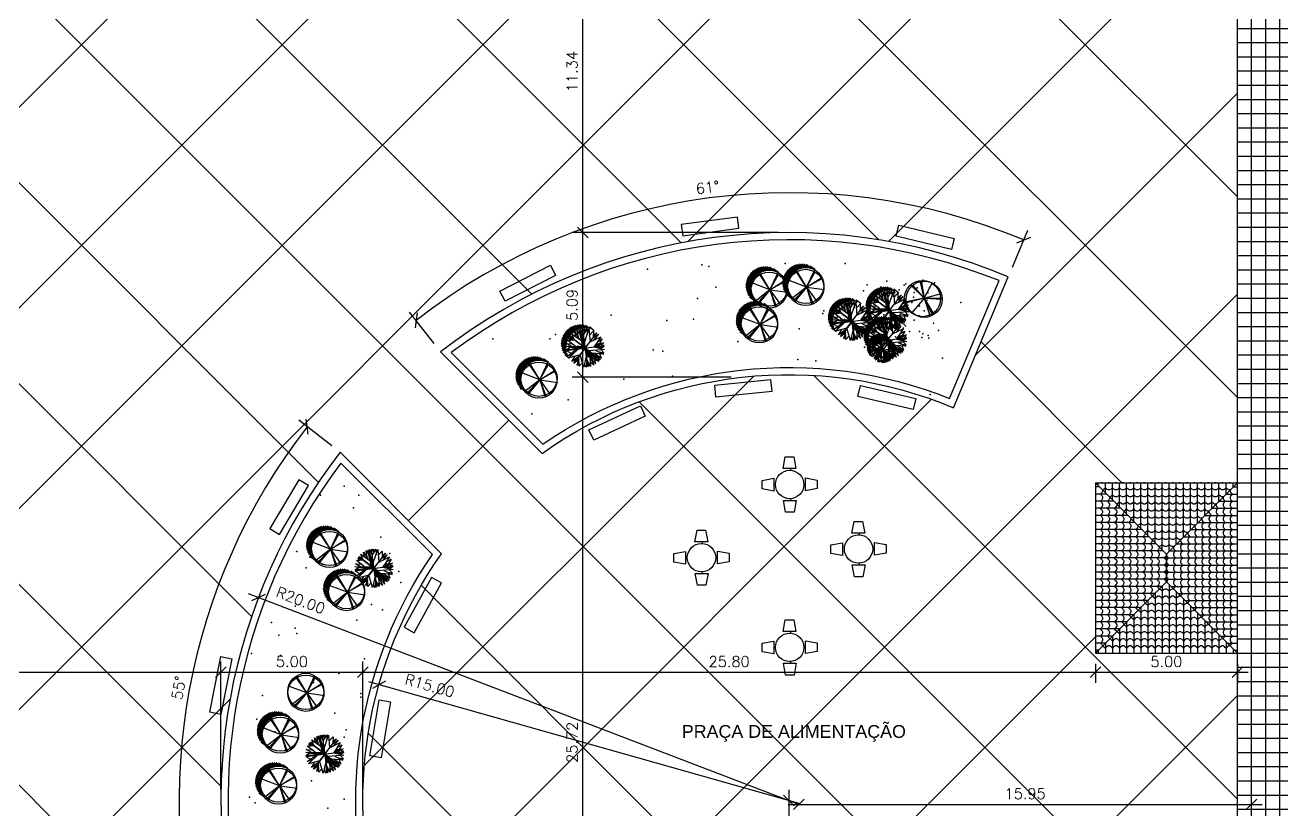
# Model space of a CAD drawing. Header units: millimetres. Extents: x 71 to 407, y 12 to 405.
# Drawn here: x 337.84 to 382.1, y 162.67 to 190.31 of the extents above; entities that cross this region are included whole.
import ezdxf

# ---------------------------------------------------------------- set-up
doc = ezdxf.new("R2010")
doc.units = ezdxf.units.MM
doc.header["$LTSCALE"] = 0.25
for name, color, linetype in [('BANCOS', 21, 'Continuous'), ('CALCADAS', 250, 'Continuous'), ('canteiro', 4, 'Continuous'), ('COB', 22, 'Continuous'), ('COTA', 240, 'Continuous'), ('GRAMA', 3, 'Continuous'), ('mesas', 154, 'Continuous'), ('PISO-CONCRETO', 8, 'Continuous'), ('pisos-concreto', 9, 'Continuous'), ('TEXTO1', 7, 'Continuous')]:
    doc.layers.add(name, color=color, linetype=linetype)
doc.layers.add('PLANTS', color=3, linetype='Continuous', lineweight=25)
doc.layers.add('SHADOWS', color=108, linetype='Continuous', lineweight=25)
doc.styles.get("Standard").update_dxf_attribs({"font": 'romans.shx'})
doc.styles.add('TECHNICLIGHT', font='arial.ttf')
doc.dimstyles.new('250', dxfattribs={"dimscale": 2.5, "dimtxt": 0.15, "dimasz": 0.15, "dimexe": 0.15, "dimexo": 0.15, "dimgap": 0.075, "dimtad": 1, "dimzin": 4, "dimdsep": 46, "dimtxsty": 'Standard', "dimblk1": 'OBLIQUE', "dimblk2": 'OBLIQUE', "dimsah": 1, "dimcen": 0.09, "dimdle": 0.15, "dimclrd": 256, "dimclre": 256, "dimclrt": 7, "dimadec": 0, "dimazin": 0, "dimtfac": 1, "dimtmove": 2, "dimatfit": 3, "dimldrblk": 'ORIGIN', "dimfxl": 1, "dimtolj": 1, "dimtzin": 4, "dimlwd": -1, "dimarcsym": 0})

# ---------------------------------------------------------------- blocks, each defined once
blk = doc.blocks.new('B')
at = {"layer": 'BANCOS'}
blk.add_lwpolyline([(-1, 0), (1, 0), (1, 0.4), (-1, 0.4)], close=True, dxfattribs=at)
blk = doc.blocks.new('*X30')
at = {"color": 0}
for p, q in [((7.996, 13.281), (8.158, 13.281)), ((8.071, 13.25), (8.233, 13.25)), ((8.124, 13.219), (8.286, 13.219)), ((8.165, 13.188), (8.327, 13.188)), ((8.199, 13.156), (8.361, 13.156)), ((8.227, 13.125), (8.389, 13.125)), ((8.251, 13.094), (8.413, 13.094)), ((8.271, 13.062), (8.433, 13.062)), ((8.289, 13.031), (8.45, 13.031)), ((8.303, 13), (8.465, 13)), ((8.315, 12.969), (8.477, 12.969)), ((8.325, 12.938), (8.487, 12.938)), ((8.332, 12.906), (8.494, 12.906)), ((8.338, 12.875), (8.499, 12.875)), ((8.341, 12.844), (8.503, 12.844)), ((8.342, 12.812), (8.504, 12.812)), ((8.212, 12.469), (8.374, 12.469)), ((8.238, 12.5), (8.4, 12.5)), ((8.261, 12.531), (8.422, 12.531)), ((8.28, 12.562), (8.441, 12.562)), ((8.295, 12.594), (8.457, 12.594)), ((8.309, 12.625), (8.471, 12.625)), ((8.32, 12.656), (8.482, 12.656)), ((8.328, 12.688), (8.49, 12.688)), ((8.335, 12.719), (8.497, 12.719)), ((8.339, 12.75), (8.501, 12.75)), ((8.342, 12.781), (8.504, 12.781)), ((7.927, 12.312), (8.088, 12.312)), ((8.035, 12.344), (8.196, 12.344)), ((8.097, 12.375), (8.259, 12.375)), ((8.144, 12.406), (8.305, 12.406)), ((8.181, 12.438), (8.343, 12.438))]:
    blk.add_line(p, q, dxfattribs=at)
blk = doc.blocks.new('SHADOW1')
blk.add_blockref('*X30', (-7.842, -12.805))
blk = doc.blocks.new('T25C')
at = {"color": 251, "linetype": 'Continuous'}
for p, q in [((0.35, 0.363), (-0.354, -0.341)), ((-0.005, 0.012), (-0.352, 0.358)), ((-0.352, 0.358), (0.349, -0.343)), ((-0.351, 0.358), (-0.335, 0.277)), ((-0.217, 0.224), (-0.326, 0.388)), ((-0.326, 0.388), (-0.235, 0.347)), ((-0.148, 0.155), (-0.272, 0.428)), ((-0.272, 0.428), (-0.001, 0.231)), ((-0.175, 0.358), (-0.162, 0.481)), ((-0.162, 0.481), (-0.002, 0.288)), ((-0.101, 0.498), (-0.12, 0.431)), ((-0.047, 0.343), (-0.101, 0.498)), ((-0.002, 0.503), (-0.047, 0.343)), ((-0.003, 0.01), (-0.003, 0.503)), ((-0.003, 0.503), (-0.003, -0.486)), ((-0.003, 0.01), (0.35, 0.363)), ((-0.002, 0.288), (0.062, 0.504)), ((0.031, 0.399), (-0.002, 0.503)), ((-0.002, 0.231), (0.183, 0.472)), ((0.062, 0.504), (0.079, 0.336)), ((0.183, 0.472), (0.129, 0.142)), ((0.158, 0.317), (0.24, 0.446)), ((0.24, 0.446), (0.161, 0.173)), ((0.161, 0.173), (0.367, 0.345)), ((0.352, 0.365), (0.21, 0.344)), ((0.367, 0.345), (0.326, 0.238)), ((-0.5, 0.028), (-0.426, 0.061)), ((-0.228, 0.009), (-0.5, 0.028)), ((0.497, 0.009), (-0.498, 0.009)), ((-0.497, 0.073), (-0.148, 0.155)), ((-0.115, 0.009), (-0.497, 0.073)), ((-0.427, 0.022), (-0.495, 0.009)), ((-0.495, 0.009), (-0.291, -0.032)), ((-0.261, 0.128), (-0.475, 0.168)), ((-0.475, 0.168), (-0.385, 0.099)), ((-0.475, -0.149), (-0.228, 0.009)), ((-0.321, 0.215), (-0.454, 0.219)), ((-0.454, 0.219), (-0.261, 0.128)), ((-0.419, -0.266), (-0.115, 0.009)), ((-0.246, 0.131), (-0.402, 0.306)), ((-0.402, 0.306), (-0.217, 0.224)), ((-0.107, 0.016), (-0.027, 0.012)), ((-0.002, 0.009), (-0.005, 0.012)), ((-0.002, 0.009), (-0.003, 0.01)), ((-0.002, 0.009), (0.497, 0.009)), ((0.416, 0.282), (0.077, 0.009)), ((0.077, 0.009), (0.414, -0.268)), ((0.228, 0.13), (0.483, 0.129)), ((0.303, 0.191), (0.454, 0.212)), ((0.454, 0.212), (0.332, 0.13)), ((0.483, 0.129), (0.357, 0.009)), ((0.357, 0.009), (0.491, -0.075)), ((0.396, 0.046), (0.495, 0.059)), ((0.498, 0.011), (0.396, 0.046)), ((0.498, 0.005), (0.428, -0.028)), ((0.495, 0.059), (0.436, 0.084)), ((-0.291, -0.032), (-0.498, -0.042)), ((-0.498, -0.042), (-0.395, -0.098)), ((-0.239, -0.104), (-0.475, -0.149)), ((-0.324, -0.12), (-0.461, -0.187)), ((-0.461, -0.187), (-0.35, -0.204)), ((-0.167, -0.154), (-0.419, -0.266)), ((-0.219, -0.206), (-0.371, -0.327)), ((-0.371, -0.327), (-0.324, -0.224)), ((-0.354, -0.342), (-0.265, -0.307)), ((-0.302, -0.39), (-0.219, -0.206)), ((-0.159, -0.253), (-0.302, -0.39)), ((-0.21, -0.449), (-0.225, -0.316)), ((-0.154, -0.316), (-0.21, -0.449)), ((-0.141, -0.471), (-0.167, -0.154)), ((-0.003, -0.195), (-0.141, -0.471)), ((-0.057, -0.488), (-0.05, -0.288)), ((0.219, -0.439), (-0.003, -0.195)), ((0.414, -0.268), (0.097, -0.09)), ((0.097, -0.09), (0.219, -0.439)), ((0.117, -0.327), (0.101, -0.48)), ((0.263, -0.415), (0.174, -0.31)), ((0.491, -0.075), (0.195, -0.088)), ((0.386, -0.307), (0.238, -0.231)), ((0.238, -0.231), (0.263, -0.415)), ((0.35, -0.345), (0.251, -0.322)), ((0.251, -0.322), (0.321, -0.372)), ((0.469, -0.158), (0.278, -0.085)), ((0.278, -0.085), (0.442, -0.221)), ((0.28, -0.193), (0.386, -0.307)), ((0.319, -0.273), (0.35, -0.345)), ((0.442, -0.221), (0.327, -0.198)), ((0.376, -0.08), (0.469, -0.158)), ((-0.003, -0.336), (-0.057, -0.488)), ((0.101, -0.48), (-0.003, -0.336)), ((0.035, -0.388), (-0.003, -0.491)), ((0.321, -0.372), (0.257, -0.367))]:
    blk.add_line(p, q, dxfattribs=at)
at = {"color": 122, "linetype": 'Continuous'}
for p, q in [((-0.151, 0.142), (-0.44, 0.072)), ((-0.44, 0.072), (-0.107, 0.016)), ((-0.149, 0.13), (-0.377, 0.076)), ((-0.377, 0.076), (-0.116, 0.022)), ((-0.144, 0.113), (-0.32, 0.075)), ((-0.32, 0.075), (-0.079, 0.028)), ((-0.144, 0.098), (-0.263, 0.078)), ((-0.263, 0.078), (-0.099, 0.041)), ((-0.144, 0.086), (-0.21, 0.076)), ((-0.21, 0.076), (-0.122, 0.057)), ((-0.142, 0.075), (-0.162, 0.07)), ((-0.029, 0.018), (-0.151, 0.142)), ((-0.027, 0.012), (-0.149, 0.13)), ((-0.062, 0.017), (-0.144, 0.113)), ((-0.079, 0.028), (-0.144, 0.098)), ((-0.099, 0.041), (-0.144, 0.086)), ((-0.122, 0.057), (-0.142, 0.075)), ((-0.116, 0.022), (-0.062, 0.017)), ((0.012, 0.003), (0.108, -0.087)), ((0.02, 0.015), (0.145, 0.144)), ((0.075, 0.003), (0.025, 0.001)), ((0.025, 0.001), (0.109, -0.084)), ((0.028, 0.014), (0.151, 0.133)), ((0.07, 0.013), (0.028, 0.014)), ((0.049, 0.02), (0.152, 0.126)), ((0.07, 0.019), (0.049, 0.02)), ((0.236, 0.164), (0.065, 0.021)), ((0.065, 0.021), (0.154, 0.12)), ((0.344, 0.235), (0.07, 0.013)), ((0.301, 0.205), (0.07, 0.019)), ((0.363, -0.232), (0.075, 0.003)), ((0.193, 0.136), (0.109, 0.062)), ((0.109, 0.062), (0.15, 0.115)), ((0.129, 0.142), (0.416, 0.282)), ((0.145, 0.144), (0.344, 0.235)), ((0.151, 0.133), (0.301, 0.205)), ((0.152, 0.126), (0.236, 0.164)), ((0.154, 0.12), (0.193, 0.136)), ((-0.35, -0.303), (-0.214, -0.184)), ((-0.338, -0.281), (-0.254, -0.21)), ((-0.32, -0.237), (-0.338, -0.281)), ((-0.214, -0.184), (-0.32, -0.237)), ((-0.254, -0.21), (-0.315, -0.248)), ((-0.274, -0.353), (-0.208, -0.218)), ((-0.167, -0.244), (-0.274, -0.353)), ((-0.244, -0.307), (-0.207, -0.226)), ((-0.172, -0.239), (-0.244, -0.307)), ((-0.183, -0.235), (-0.224, -0.281)), ((-0.224, -0.281), (-0.209, -0.239)), ((-0.195, -0.235), (-0.211, -0.25)), ((-0.21, -0.214), (-0.167, -0.168)), ((-0.209, -0.239), (-0.195, -0.228)), ((-0.208, -0.218), (-0.179, -0.196)), ((-0.207, -0.226), (-0.19, -0.214)), ((-0.195, -0.228), (-0.195, -0.235)), ((-0.19, -0.214), (-0.183, -0.235)), ((-0.179, -0.196), (-0.172, -0.239)), ((-0.167, -0.168), (-0.167, -0.244)), ((0.075, -0.005), (0.048, -0.006)), ((0.048, -0.006), (0.116, -0.08)), ((0.079, -0.012), (0.062, -0.016)), ((0.062, -0.016), (0.12, -0.078)), ((0.078, -0.02), (0.072, -0.025)), ((0.072, -0.025), (0.128, -0.076)), ((0.3, -0.189), (0.075, -0.005)), ((0.171, -0.101), (0.078, -0.02)), ((0.225, -0.14), (0.079, -0.012)), ((0.108, -0.087), (0.363, -0.232)), ((0.109, -0.084), (0.3, -0.189)), ((0.116, -0.08), (0.225, -0.14)), ((0.12, -0.078), (0.171, -0.101))]:
    blk.add_line(p, q, dxfattribs=at)
blk = doc.blocks.new('T41')
at = {"color": 86, "linetype": 'Continuous'}
for p, q in [((0.004, 0.005), (-0.195, 0.432)), ((0.004, 0.005), (-0.082, 0.469)), ((0.004, 0.005), (-0.054, 0.475)), ((0.004, 0.005), (-0.443, 0.154)), ((-0.442, -0.144), (0.004, 0.005)), ((0.004, 0.005), (-0.435, -0.172)), ((0.004, 0.005), (-0.285, -0.343)), ((0.004, 0.005), (-0.285, -0.401)), ((0.004, 0.005), (0.382, 0.324)), ((0.004, 0.005), (0.407, 0.292)), ((0.004, 0.005), (0.442, 0.238)), ((0.004, 0.005), (0.437, -0.256)), ((0.004, 0.005), (0.212, -0.469)), ((0.004, 0.005), (0.186, -0.48))]:
    blk.add_line(p, q, dxfattribs=at)
at = {"color": 3, "linetype": 'Continuous'}
for centre in [(0.018, -0.039), (0.029, 0.01)]:
    blk.add_circle(centre, 0.472, dxfattribs=at)
blk = doc.blocks.new('_OBLIQUE')
at = {"color": 0, "linetype": 'ByBlock'}
blk.add_line((-0.5, -0.5), (0.5, 0.5), dxfattribs=at)
blk = doc.blocks.new('*D51')
at = {"layer": 'COTA', "lineweight": -2}
for p, q in [((321.532, 167.568), (321.532, 167.893)), ((344.733, 163.375), (344.733, 167.893))]:
    blk.add_line(p, q, dxfattribs=at)
at = {"layer": 'COTA'}
blk.add_line((321.157, 167.518), (345.108, 167.518), dxfattribs=at)
at = {"layer": 'DEFPOINTS', "color": 0}
for p in [(344.733, 167.518), (321.532, 167.193), (344.733, 163)]:
    blk.add_point(p, dxfattribs=at)
at = {"layer": 'COTA', "xscale": 0.375, "yscale": 0.375, "zscale": 0.375, "rotation": 180}
blk.add_blockref('_OBLIQUE', (321.532, 167.518), dxfattribs=at)
at = {"layer": 'COTA', "xscale": 0.375, "yscale": 0.375, "zscale": 0.375}
blk.add_blockref('_OBLIQUE', (344.733, 167.518), dxfattribs=at)
at = {"layer": 'COTA', "color": 7, "insert": (333.132, 167.893), "char_height": 0.375, "attachment_point": 5}
blk.add_mtext('\\A1;23.20', dxfattribs=at)
blk = doc.blocks.new('_Origin')
at = {"color": 0, "linetype": 'ByBlock', "lineweight": -2}
blk.add_line((0, 0), (-1, 0), dxfattribs=at)
blk.add_circle((0, 0), 0.5, dxfattribs=at)
blk = doc.blocks.new('*D52')
at = {"layer": 'COTA', "lineweight": -2}
for p, q in [((344.733, 163.375), (344.733, 167.893)), ((349.733, 163.375), (349.733, 167.893))]:
    blk.add_line(p, q, dxfattribs=at)
at = {"layer": 'COTA'}
blk.add_line((344.358, 167.518), (350.108, 167.518), dxfattribs=at)
at = {"layer": 'DEFPOINTS', "color": 0}
for p in [(349.733, 167.518), (344.733, 163), (349.733, 163)]:
    blk.add_point(p, dxfattribs=at)
at = {"layer": 'COTA', "xscale": 0.375, "yscale": 0.375, "zscale": 0.375, "rotation": 180}
blk.add_blockref('_OBLIQUE', (344.733, 167.518), dxfattribs=at)
at = {"layer": 'COTA', "xscale": 0.375, "yscale": 0.375, "zscale": 0.375}
blk.add_blockref('_OBLIQUE', (349.733, 167.518), dxfattribs=at)
at = {"layer": 'COTA', "color": 7, "insert": (347.233, 167.893), "char_height": 0.375, "attachment_point": 5}
blk.add_mtext('\\A1;5.00', dxfattribs=at)
blk = doc.blocks.new('*D53')
at = {"layer": 'COTA', "lineweight": -2}
for p, q in [((349.733, 163.375), (349.733, 167.893)), ((375.532, 167.818), (375.532, 167.143))]:
    blk.add_line(p, q, dxfattribs=at)
at = {"layer": 'COTA'}
blk.add_line((349.358, 167.518), (375.907, 167.518), dxfattribs=at)
at = {"layer": 'DEFPOINTS', "color": 0}
for p in [(375.532, 168.193), (375.532, 167.518), (349.733, 163)]:
    blk.add_point(p, dxfattribs=at)
at = {"layer": 'COTA', "xscale": 0.375, "yscale": 0.375, "zscale": 0.375, "rotation": 180}
blk.add_blockref('_OBLIQUE', (349.733, 167.518), dxfattribs=at)
at = {"layer": 'COTA', "xscale": 0.375, "yscale": 0.375, "zscale": 0.375}
blk.add_blockref('_OBLIQUE', (375.532, 167.518), dxfattribs=at)
at = {"layer": 'COTA', "color": 7, "insert": (362.632, 167.893), "char_height": 0.375, "attachment_point": 5}
blk.add_mtext('\\A1;25.80', dxfattribs=at)
blk = doc.blocks.new('*D54')
at = {"layer": 'COTA', "lineweight": -2}
for p, q in [((375.532, 167.818), (375.532, 167.143)), ((380.532, 167.818), (380.532, 167.143))]:
    blk.add_line(p, q, dxfattribs=at)
at = {"layer": 'COTA'}
blk.add_line((375.157, 167.518), (380.907, 167.518), dxfattribs=at)
at = {"layer": 'DEFPOINTS', "color": 0}
for p in [(375.532, 168.193), (380.532, 168.193), (380.532, 167.518)]:
    blk.add_point(p, dxfattribs=at)
at = {"layer": 'COTA', "xscale": 0.375, "yscale": 0.375, "zscale": 0.375, "rotation": 180}
blk.add_blockref('_OBLIQUE', (375.532, 167.518), dxfattribs=at)
at = {"layer": 'COTA', "xscale": 0.375, "yscale": 0.375, "zscale": 0.375}
blk.add_blockref('_OBLIQUE', (380.532, 167.518), dxfattribs=at)
at = {"layer": 'COTA', "color": 7, "insert": (378.032, 167.893), "char_height": 0.375, "attachment_point": 5}
blk.add_mtext('\\A1;5.00', dxfattribs=at)
blk = doc.blocks.new('*D67')
at = {"layer": 'COTA'}
blk.add_line((357.478, 151.818), (357.478, 178.283), dxfattribs=at)
at = {"layer": 'COTA', "lineweight": -2}
for p, q in [((362.704, 177.908), (357.103, 177.908)), ((359.157, 152.193), (357.103, 152.193))]:
    blk.add_line(p, q, dxfattribs=at)
at = {"layer": 'DEFPOINTS', "color": 0}
for p in [(357.478, 177.908), (363.079, 177.908), (359.532, 152.193)]:
    blk.add_point(p, dxfattribs=at)
at = {"layer": 'COTA', "xscale": 0.375, "yscale": 0.375, "zscale": 0.375}
for p, rotation in [((357.478, 177.908), 90), ((357.478, 152.193), 270)]:
    blk.add_blockref('_OBLIQUE', p, dxfattribs=dict(at, rotation=rotation))
at = {"layer": 'COTA', "color": 7, "insert": (357.103, 165.05), "char_height": 0.375, "attachment_point": 5, "rotation": 90}
blk.add_mtext('\\A1;25.72', dxfattribs=at)
blk = doc.blocks.new('*D68')
at = {"layer": 'COTA'}
blk.add_line((357.478, 177.533), (357.478, 183.375), dxfattribs=at)
at = {"layer": 'COTA', "lineweight": -2}
for p, q in [((364.358, 183), (357.103, 183)), ((362.704, 177.908), (357.103, 177.908))]:
    blk.add_line(p, q, dxfattribs=at)
at = {"layer": 'DEFPOINTS', "color": 0}
for p in [(357.478, 183), (364.733, 183), (363.079, 177.908)]:
    blk.add_point(p, dxfattribs=at)
at = {"layer": 'COTA', "xscale": 0.375, "yscale": 0.375, "zscale": 0.375}
for p, rotation in [((357.478, 183), 90), ((357.478, 177.908), 270)]:
    blk.add_blockref('_OBLIQUE', p, dxfattribs=dict(at, rotation=rotation))
at = {"layer": 'COTA', "color": 7, "insert": (357.103, 180.454), "char_height": 0.375, "attachment_point": 5, "rotation": 90}
blk.add_mtext('\\A1;5.09', dxfattribs=at)
blk = doc.blocks.new('*D69')
at = {"layer": 'COTA', "lineweight": -2}
for p, q in [((362.657, 194.343), (357.103, 194.343)), ((364.358, 183), (357.103, 183))]:
    blk.add_line(p, q, dxfattribs=at)
at = {"layer": 'COTA'}
blk.add_line((357.478, 182.625), (357.478, 194.718), dxfattribs=at)
at = {"layer": 'DEFPOINTS', "color": 0}
for p in [(357.478, 194.343), (363.032, 194.343), (364.733, 183)]:
    blk.add_point(p, dxfattribs=at)
at = {"layer": 'COTA', "xscale": 0.375, "yscale": 0.375, "zscale": 0.375}
for p, rotation in [((357.478, 194.343), 90), ((357.478, 183), 270)]:
    blk.add_blockref('_OBLIQUE', p, dxfattribs=dict(at, rotation=rotation))
at = {"layer": 'COTA', "color": 7, "insert": (357.103, 188.671), "char_height": 0.375, "attachment_point": 5, "rotation": 90}
blk.add_mtext('\\A1;11.34', dxfattribs=at)
blk = doc.blocks.new('*D106')
at = {"layer": 'COTA'}
blk.add_line((365.083, 162.866), (345.703, 170.279), dxfattribs=at)
at = {"layer": 'DEFPOINTS', "color": 0}
for p in [(346.053, 170.145), (364.733, 163)]:
    blk.add_point(p, dxfattribs=at)
at = {"layer": 'COTA', "xscale": 0.375, "yscale": 0.375, "zscale": 0.375, "rotation": 159.0680951015435}
blk.add_blockref('_OBLIQUE', (346.053, 170.145), dxfattribs=at)
at = {"layer": 'COTA', "color": 7, "insert": (347.543, 170.05), "char_height": 0.375, "attachment_point": 5, "rotation": 339.0681}
blk.add_mtext('\\A1;R20.00', dxfattribs=at)
blk = doc.blocks.new('*D107')
at = {"layer": 'COTA'}
blk.add_line((365.094, 162.898), (349.937, 167.179), dxfattribs=at)
at = {"layer": 'DEFPOINTS', "color": 0}
for p in [(350.298, 167.077), (364.733, 163)]:
    blk.add_point(p, dxfattribs=at)
at = {"layer": 'COTA', "xscale": 0.375, "yscale": 0.375, "zscale": 0.375, "rotation": 164.2259928714222}
blk.add_blockref('_OBLIQUE', (350.298, 167.077), dxfattribs=at)
at = {"layer": 'COTA', "color": 7, "insert": (352.088, 167.046), "char_height": 0.375, "attachment_point": 5, "rotation": 344.226}
blk.add_mtext('\\A1;R15.00', dxfattribs=at)
blk = doc.blocks.new('*D108')
at = {"layer": 'COTA', "lineweight": -2}
blk.add_line((381.032, 163.068), (381.032, 163.241), dxfattribs=at)
at = {"layer": 'COTA'}
blk.add_line((364.708, 162.866), (381.407, 162.866), dxfattribs=at)
at = {"layer": 'DEFPOINTS', "color": 0}
for p in [(365.083, 162.866), (381.032, 162.866), (381.032, 162.693)]:
    blk.add_point(p, dxfattribs=at)
at = {"layer": 'COTA', "xscale": 0.375, "yscale": 0.375, "zscale": 0.375, "rotation": 180}
blk.add_blockref('_OBLIQUE', (365.083, 162.866), dxfattribs=at)
at = {"layer": 'COTA', "xscale": 0.375, "yscale": 0.375, "zscale": 0.375}
blk.add_blockref('_OBLIQUE', (381.032, 162.866), dxfattribs=at)
at = {"layer": 'COTA', "color": 7, "insert": (373.057, 163.241), "char_height": 0.375, "attachment_point": 5}
blk.add_mtext('\\A1;15.95', dxfattribs=at)
blk = doc.blocks.new('*D109')
at = {"layer": 'COTA'}
blk.add_line((364.733, 163.375), (364.733, 146.818), dxfattribs=at)
at = {"layer": 'COTA', "lineweight": -2}
blk.add_line((365.657, 147.193), (364.358, 147.193), dxfattribs=at)
at = {"layer": 'DEFPOINTS', "color": 0}
for p in [(364.733, 163), (364.733, 147.193), (366.032, 147.193)]:
    blk.add_point(p, dxfattribs=at)
at = {"layer": 'COTA', "xscale": 0.375, "yscale": 0.375, "zscale": 0.375}
for p, rotation in [((364.733, 163), 90), ((364.733, 147.193), 270)]:
    blk.add_blockref('_OBLIQUE', p, dxfattribs=dict(at, rotation=rotation))
at = {"layer": 'COTA', "color": 7, "insert": (364.358, 155.096), "char_height": 0.375, "attachment_point": 5, "rotation": 90}
blk.add_mtext('\\A1;15.81', dxfattribs=at)
blk = doc.blocks.new('*D111')
at = {"layer": 'COTA'}
for p, q in [((348.638, 175.493), (347.474, 176.396)), ((345.236, 157.084), (343.826, 156.656))]:
    blk.add_line(p, q, dxfattribs=at)
blk.add_arc((364.733, 163), 21.473, 142.1808, 196.8792, dxfattribs=at)
at = {"layer": 'DEFPOINTS', "color": 0}
for p in [(348.934, 175.263), (344.503, 170.198), (364.733, 163), (345.594, 157.193)]:
    blk.add_point(p, dxfattribs=at)
at = {"layer": 'COTA', "xscale": 0.375, "yscale": 0.375, "zscale": 0.375}
for p, rotation in [((347.771, 176.166), 52.18075578145844), ((344.185, 156.765), 286.8791961704071)]:
    blk.add_blockref('_OBLIQUE', p, dxfattribs=dict(at, rotation=rotation))
at = {"layer": 'COTA', "color": 7, "insert": (343.249, 166.97), "char_height": 0.375, "attachment_point": 5, "rotation": 79.53}
blk.add_mtext('\\A1;55°', dxfattribs=at)
blk = doc.blocks.new('*D112')
at = {"layer": 'COTA'}
for p, q in [((372.61, 181.79), (373.153, 183.087)), ((352.239, 179.095), (351.377, 180.205))]:
    blk.add_line(p, q, dxfattribs=at)
blk.add_arc((364.733, 163), 21.406, 67.257, 127.8192, dxfattribs=at)
at = {"layer": 'DEFPOINTS', "color": 0}
for p in [(365.687, 184.384), (372.465, 181.445), (352.469, 178.799), (364.733, 163)]:
    blk.add_point(p, dxfattribs=at)
at = {"layer": 'COTA', "xscale": 0.375, "yscale": 0.375, "zscale": 0.375}
for p, rotation in [((373.008, 182.741), 337.2569677206629), ((351.607, 179.909), 217.8192442185417)]:
    blk.add_blockref('_OBLIQUE', p, dxfattribs=dict(at, rotation=rotation))
at = {"layer": 'COTA', "color": 7, "insert": (361.876, 184.592), "char_height": 0.375, "attachment_point": 5, "rotation": 7.5381}
blk.add_mtext('\\A1;61°', dxfattribs=at)
blk = doc.blocks.new('mesas')
at = {"layer": 'mesas'}
for points in [[(0.22, 0.56), (-0.231, 0.56), (-0.156, 0.973), (0.145, 0.973)], [(-0.56, 0.22), (-0.56, -0.231), (-0.973, -0.156), (-0.973, 0.145)], [(0.56, -0.22), (0.56, 0.231), (0.973, 0.156), (0.973, -0.145)], [(-0.22, -0.56), (0.231, -0.56), (0.156, -0.973), (-0.145, -0.973)]]:
    blk.add_lwpolyline(points, close=True, dxfattribs=at)
blk.add_circle((0, 0), 0.5, dxfattribs=at)

msp = doc.modelspace()

# ---------------------------------------------------------------- hatches: boundary and pattern name
at = {"layer": 'COB'}
h = msp.add_hatch(dxfattribs=at)
h.set_pattern_fill('SCALLOP1', color=256, scale=0.25, angle=270, style=0, double=1, pattern_type=2)
h.set_pattern_definition([(270, (378.03186, 171.1925), (-0.25, -0.25), [0.05, -0.2]), (225, (378.00686, 171.09251), (-0.25, -4e-17), [0.07071, -0.282843]), (180, (377.95686, 171.0425), (-0.25, 0.25), [0.25]), (135, (378.00686, 170.99251), (-4e-17, 0.25), [0.07071, -0.282843]), (243.435, (378.03186, 171.14251), (-2e-10, -0.25), [0.0559, -0.503117]), (296.565, (378.00686, 170.99251), (2e-10, -0.25), [0.0559, -0.503117])])
h.paths.add_polyline_path([(378.032, 171.682), (378.032, 170.703), (375.532, 168.193), (375.532, 174.193)])
h = msp.add_hatch(dxfattribs=at)
h.set_pattern_fill('SCALLOP1', color=256, scale=0.25, angle=180, style=0, double=1, pattern_type=2)
h.set_pattern_definition([(180, (378.03186, 171.1925), (-0.25, 0.25), [0.05, -0.2]), (135, (377.93186, 171.21751), (-3e-17, 0.25), [0.07071, -0.282843]), (90, (377.88186, 171.2675), (0.25, 0.25), [0.25]), (45, (377.83186, 171.21751), (0.25, 3e-17), [0.07071, -0.282843]), (153.435, (377.98186, 171.19251), (-0.25, 2e-10), [0.0559, -0.503117]), (206.565, (377.83186, 171.21751), (-0.25, -2e-10), [0.0559, -0.503117])])
h.paths.add_polyline_path([(375.532, 174.193), (380.532, 174.193), (378.032, 171.682)])
h = msp.add_hatch(dxfattribs=at)
h.set_pattern_fill('SCALLOP1', color=256, scale=0.25, angle=270, style=0, double=1, pattern_type=2)
h.set_pattern_definition([(270, (378.03186, 171.1925), (0.25, -0.25), [0.05, -0.2]), (315, (378.05686, 171.09251), (0.25, -7e-17), [0.07071, -0.282843]), (360, (378.10686, 171.0425), (0.25, 0.25), [0.25]), (45, (378.05686, 170.99251), (7e-17, 0.25), [0.07071, -0.282843]), (296.565, (378.03186, 171.14251), (2e-10, -0.25), [0.0559, -0.503117]), (243.435, (378.05686, 170.99251), (-2e-10, -0.25), [0.0559, -0.503117])])
h.paths.add_polyline_path([(380.532, 174.193), (378.032, 171.682), (378.032, 170.703), (380.532, 168.193)])
h = msp.add_hatch(dxfattribs=at)
h.set_pattern_fill('SCALLOP1', color=256, scale=0.25, angle=180, style=0, double=1, pattern_type=2)
h.set_pattern_definition([(180, (378.03186, 171.1925), (-0.25, -0.25), [0.05, -0.2]), (225, (377.93186, 171.16751), (-6e-17, -0.25), [0.07071, -0.282843]), (270, (377.88186, 171.1175), (0.25, -0.25), [0.25]), (315, (377.83186, 171.16751), (0.25, -6e-17), [0.07071, -0.282843]), (206.565, (377.98186, 171.19251), (-0.25, -2e-10), [0.0559, -0.503117]), (153.435, (377.83186, 171.16751), (-0.25, 2e-10), [0.0559, -0.503117])])
h.paths.add_polyline_path([(378.032, 170.703), (375.532, 168.193), (380.532, 168.193)])
at = {"layer": 'PISO-CONCRETO'}
h = msp.add_hatch(dxfattribs=at)
h.set_pattern_fill('_USER', color=256, scale=0.5, style=0, double=1, pattern_type=0)
h.set_pattern_definition([(0, (311.53186, 147.1925), (0, 0.5), []), (90, (311.53186, 147.1925), (-0.5, 3e-17), [])])
edge = h.paths.add_edge_path()
edge.add_arc((378.032, 149.693), 7.5, 270, 360)
edge.add_line((385.532, 149.693), (385.532, 253.993))
edge.add_arc((378.032, 253.993), 7.5, 0, 90)
edge.add_line((378.032, 261.493), (245.032, 261.493))
edge.add_arc((245.032, 253.993), 7.5, 90, 180)
edge.add_line((237.532, 253.993), (237.532, 149.693))
edge.add_arc((245.032, 149.693), 7.5, 180, 270)
edge.add_line((245.032, 142.193), (378.032, 142.193))
edge = h.paths.add_edge_path(flags=16)
edge.add_arc((378.032, 149.693), 2.5, 270, 360)
edge.add_line((380.532, 149.693), (380.532, 253.993))
edge.add_arc((378.032, 253.993), 2.5, 0, 90)
edge.add_line((378.032, 256.493), (245.032, 256.493))
edge.add_arc((245.032, 253.993), 2.5, 90, 180)
edge.add_line((242.532, 253.993), (242.532, 149.693))
edge.add_arc((245.032, 149.693), 2.5, 180, 270)
edge.add_line((245.032, 147.193), (378.032, 147.193))
at = {"layer": 'pisos-concreto'}
h = msp.add_hatch(dxfattribs=at)
h.set_pattern_fill('_USER', color=256, scale=5, angle=45, style=0, double=1, pattern_type=0)
h.set_pattern_definition([(45, (311.532, 147.1925), (-3.53553, 3.53553), []), (135, (311.532, 147.1925), (-3.53553, -3.53553), [])])
h.paths.add_polyline_path([(363.032, 221.702, 0.319198), (375.322, 233.993), (380.375, 233.993, -0.170799), (374.437, 222.118), (380.532, 222.118), (380.532, 253.993, 0.414214), (378.032, 256.493), (372.338, 256.493), (372.338, 252.636, -0.206358), (380.375, 238.993), (375.322, 238.993, 0.319198), (363.032, 251.283), (363.032, 256.336, -0.127213), (372.338, 252.636), (372.338, 256.493), (360.532, 256.493), (360.532, 241.543, -0.414214), (365.582, 236.493, -1), (355.482, 236.493, -0.414214), (360.532, 241.543), (360.532, 256.493), (351.754, 256.493), (351.754, 254.463, -0.082452), (358.032, 256.336), (358.032, 251.283, 0.319198), (345.742, 238.993), (340.689, 238.993, -0.252967), (351.754, 254.463), (351.754, 256.493), (331.826, 256.493), (331.826, 251.961, -0.378826), (335.557, 247.743, -1), (327.057, 247.743, -0.450509), (331.826, 251.961), (331.826, 256.493), (321.925, 256.493, 0.098776), (308.175, 253.329), (308.175, 247.753, -0.068045), (316.048, 250.725), (316.717, 247.8, -0.014968), (318.365, 248.126), (318.858, 245.167, 0.182114), (303.573, 236.304), (301.25, 238.202, -0.014968), (302.351, 239.47), (300.145, 241.504, -0.082452), (308.175, 247.753), (308.175, 253.329, 0.161455), (291.463, 237.972), (272.943, 256.493), (251.768, 256.493, -0.220092), (258.808, 253.236), (256.902, 251.618, 1), (246.634, 242.894), (244.729, 241.276, -0.177903), (242.532, 247.256), (242.532, 229.122), (244.735, 229.122), (244.144, 229.712), (264.863, 250.43), (289.611, 225.681), (268.893, 204.963), (244.735, 229.122), (242.532, 229.122), (242.532, 200.011), (245.379, 200.011, -0.094039), (245.032, 201.843, -1), (255.032, 201.843, -0.094039), (254.684, 200.011), (270.186, 200.011, -0.657735), (284.878, 200.011), (290.14, 200.011, 0.135728), (286.72, 206.039), (290.256, 209.574, -0.493239), (286.532, 181.254), (284.032, 185.584, 0.335111), (290.14, 200.011), (284.878, 200.011, -0.102155), (285.532, 196.843, -1), (269.532, 196.843, -0.102155), (270.186, 200.011), (254.684, 200.011, -0.681016), (245.379, 200.011), (242.532, 200.011), (242.532, 183.595), (251.16, 183.595, -0.118042), (259.875, 186.879), (259.875, 183.595), (264.875, 183.595), (264.875, 186.879, -0.342564), (282.218, 169.536), (277.165, 169.536, 0.319198), (264.875, 181.826), (264.875, 183.595), (259.875, 183.595), (259.875, 181.826, 0.319198), (247.585, 169.536), (242.532, 169.536), (242.532, 164.536), (247.585, 164.536, 0.319198), (259.875, 152.245), (259.875, 147.193), (264.875, 147.193), (264.875, 152.245, 0.319198), (277.165, 164.536), (282.218, 164.536, -0.168261), (276.422, 152.799), (276.422, 147.193), (301.532, 147.193), (301.532, 167.193), (306.532, 167.193), (306.532, 147.193), (316.532, 147.193), (316.532, 167.193), (321.532, 167.193), (321.532, 147.193), (343.532, 147.193), (343.532, 152.193), (347.155, 152.193), (347.155, 157.666), (345.594, 157.193, -0.243304), (348.934, 175.263), (352.507, 171.69, 0.232179), (350.379, 158.644), (347.155, 157.666), (347.155, 152.193), (349.532, 152.193), (349.532, 147.193), (359.532, 147.193), (359.532, 152.193), (365.532, 152.193), (365.532, 147.193), (378.032, 147.193, 0.414214), (380.532, 149.693), (380.532, 152.193), (375.532, 152.193), (375.532, 158.193), (380.532, 158.193), (380.532, 168.193), (375.532, 168.193), (375.532, 174.193), (380.532, 174.193), (380.532, 180.968), (372.265, 180.968), (370.532, 176.833, 0.259311), (356.042, 175.226), (352.469, 178.799, -0.27058), (372.465, 181.445), (372.265, 180.968), (380.532, 180.968), (380.532, 194.343), (363.032, 194.343), (363.032, 199.343), (380.532, 199.343), (380.532, 204.343), (363.032, 204.343), (363.032, 209.343), (380.532, 209.343), (380.532, 222.118), (374.437, 222.118, -0.16227), (363.032, 216.649)])
h.paths.add_polyline_path([(267.425, 167.036, -1), (257.325, 167.036, -1)], flags=16)
h.paths.add_polyline_path([(266.625, 167.036, -1), (258.125, 167.036, -1)], flags=0)
h.paths.add_polyline_path([(265.29, 169.774, -0.396021), (265.29, 164.297), (262.552, 167.036), (262.375, 167.036), (262.375, 166.859), (265.114, 164.12, -0.396021), (259.636, 164.12), (262.375, 166.859), (262.375, 167.036), (262.198, 167.036), (259.46, 164.297, -0.396021), (259.46, 169.774), (262.198, 167.036), (262.375, 167.036), (262.375, 167.212), (259.636, 169.951, -0.396021), (265.114, 169.951), (262.375, 167.212), (262.375, 167.036), (262.552, 167.036)], flags=0)

# ---------------------------------------------------------------- linework, layer by layer
at = {"layer": 'CALCADAS'}
msp.add_lwpolyline([(378.032, 147.193, 0.414214), (380.532, 149.693), (380.532, 253.993, 0.414214), (378.032, 256.493), (245.032, 256.493, 0.414214), (242.532, 253.993), (242.532, 149.693, 0.414214), (245.032, 147.193)], format="xyb", close=True, dxfattribs=at)
at = {"layer": 'canteiro'}
for points in [[(372.465, 181.445, 0.27058), (352.469, 178.799), (356.042, 175.226, -0.259311), (370.532, 176.833)], [(372.137, 181.309, 0.263343), (352.848, 178.773), (356.071, 175.551, -0.251252), (370.397, 177.159)], [(352.507, 171.69), (348.934, 175.263, 0.243304), (345.594, 157.193), (350.379, 158.644, -0.232179)], [(352.182, 171.662), (348.959, 174.884, 0.23616), (345.763, 157.505), (350.069, 158.812, -0.224218)]]:
    msp.add_lwpolyline(points, format="xyb", close=True, dxfattribs=at)
at = {"layer": 'COB'}
for p, q in [((375.532, 174.193), (380.532, 174.193)), ((375.532, 174.193), (375.532, 168.193)), ((375.532, 174.193), (378.032, 171.682)), ((380.532, 174.193), (378.032, 171.682)), ((380.532, 168.193), (380.532, 174.193)), ((378.032, 170.703), (378.032, 171.682)), ((375.532, 168.193), (378.032, 170.703)), ((380.532, 168.193), (378.032, 170.703)), ((375.532, 168.193), (380.532, 168.193))]:
    msp.add_line(p, q, dxfattribs=at)
at = {"layer": 'GRAMA'}
for p in [(359.755, 181.715), (361.667, 181.862), (361.912, 181.813), (364.609, 181.911), (366.718, 181.911), (362.158, 181.078), (361.52, 180.686), (370.788, 180.539), (358.48, 180.097), (360.441, 179.901), (361.373, 179.95), (366.277, 179.754), (354.312, 179.264), (356.323, 179.264), (356.519, 179.411), (365.1, 179.607), (370.003, 179.558), (357.499, 179.019), (359.951, 178.872), (360.294, 178.823), (362.942, 179.166), (367.404, 178.97), (368.679, 179.117), (355.587, 178.382), (365.051, 178.529), (365.688, 178.48), (370.15, 178.578), (360.638, 177.941), (355.293, 177.5), (358.921, 177.843), (356.96, 177.108), (369.709, 177.304), (355.685, 176.618), (349.078, 174.075), (348.245, 173.755), (349.592, 173.755), (349.399, 173.306), (350.361, 172.28), (347.411, 171.768), (347.86, 171.575), (348.309, 171.319), (350.682, 171.703), (347.732, 171.191), (351.003, 171.062), (351.067, 170.678), (347.347, 169.844), (350.041, 169.908), (350.425, 169.716), (346.513, 169.267), (349.52, 169.351), (346.769, 168.819), (347.347, 169.075), (347.411, 168.883), (345.807, 168.178), (346.834, 168.113), (349.784, 167.985), (348.886, 167.472), (347.988, 167.152), (348.116, 167.28), (346.192, 166.703), (349.656, 166.767), (349.656, 166.639), (348.75, 166.081), (346, 165.87), (346.641, 165.421), (349.078, 165.229), (349.143, 165.485), (344.781, 164.139), (347.924, 163.69), (345.743, 163.113), (345.936, 162.921), (349.078, 163.049), (348.501, 162.728)]:
    msp.add_point(p, dxfattribs=at)
at = {"layer": 'GRAMA', "linetype": 'Continuous'}
for p in [(367.499, 181.165), (367.976, 181.078), (368.189, 181.286), (368.796, 181.156), (368.851, 181.195), (369.257, 181.054), (369.414, 181.195), (369.427, 181.272), (369.458, 181.325), (369.691, 181.054), (369.864, 181.227), (367.369, 180.948), (367.672, 180.645), (367.933, 180.948), (367.991, 180.974), (368.189, 180.983), (368.424, 180.757), (368.468, 180.887), (368.623, 180.983), (368.843, 180.602), (369.129, 180.726), (369.154, 180.892), (369.595, 180.627), (369.626, 180.875), (365.93, 180.155), (365.962, 180.244), (366.404, 180.186), (366.48, 180.169), (367.586, 180.299), (367.697, 180.181), (368.164, 180.454), (368.894, 180.372), (369.067, 180.545), (369.335, 180.411), (369.501, 180.242), (366.371, 179.992), (366.696, 179.939), (366.869, 180.113), (367.412, 180.125), (367.412, 179.822), (367.614, 180.13), (367.846, 179.822), (367.904, 179.934), (367.938, 179.944), (368.019, 179.995), (368.078, 180.107), (368.322, 179.849), (368.511, 179.804), (368.651, 180.111), (368.799, 179.762), (368.849, 179.714), (368.894, 180.069), (369.143, 179.92), (369.328, 180.069), (369.834, 179.812), (367.745, 179.453), (367.904, 179.631), (368.192, 179.632), (368.338, 179.631), (368.353, 179.565), (368.496, 179.329), (368.756, 179.632), (368.844, 179.374), (368.851, 179.303), (368.981, 179.519), (369.341, 179.522), (369.414, 179.303), (369.458, 179.433), (369.639, 179.374), (369.666, 179.285), (356.975, 179.05), (357.008, 179.244), (357.084, 179.227), (357.3, 178.997), (357.473, 179.17), (368.313, 178.92), (368.39, 179.001)]:
    msp.add_point(p, dxfattribs=at)
at = {"layer": 'pisos-concreto'}
for p, q in [((364.801, 174.628), (364.801, 174.689)), ((364.801, 173.57), (364.801, 173.631)), ((367.227, 172.355), (367.227, 172.416)), ((361.697, 172.052), (361.697, 172.113)), ((367.227, 171.297), (367.227, 171.358)), ((361.697, 170.994), (361.697, 171.055)), ((364.801, 168.891), (364.801, 168.952)), ((364.801, 167.833), (364.801, 167.894))]:
    msp.add_line(p, q, dxfattribs=at)

# ---------------------------------------------------------------- block references
for p in [(364.763, 174.129), (367.19, 171.857), (361.659, 171.554), (364.763, 168.393)]:
    msp.add_blockref('mesas', p)
at = {"layer": 'BANCOS'}
for p, rotation in [((361.988, 183.021), 7.545795955696262), ((363.108, 177.719), 185.7170508693291), ((347.306, 173.233), 59.31872866004802), ((351.67, 169.977), 241.3087192437821)]:
    msp.add_blockref('B', p, dxfattribs=dict(at, rotation=rotation))
at = {"layer": 'BANCOS', "xscale": -1}
for p, rotation in [((369.491, 182.641), 346.6416400474533), ((355.63, 181.042), 27.03178832881402), ((368.228, 177.39), 166.9301526110266), ((358.601, 176.48), 205.0417977450799), ((344.926, 167.013), 78.80472103316569), ((350.146, 165.558), 260.6334661195328)]:
    msp.add_blockref('B', p, dxfattribs=dict(at, rotation=rotation))
at = {"layer": 'PLANTS'}
for name, p, xscale, yscale, zscale, rotation in [('T41', (364.075, 180.996), 1.350000000000151, 1.350000000000051, 1.35, 190.3098758809369), ('T41', (365.364, 181.091), 1.350000000000151, 1.350000000000051, 1.35, 190.3098758809369), ('T25C', (368.292, 180.274), 1.34999999999995, 1.350000000000051, 1.35, 142.5866353644999), ('T41', (369.495, 180.693), 1.34999999999989, 1.350000000000051, 1.35, 260.7099999999967), ('T25C', (366.966, 179.889), 1.34999999999995, 1.350000000000051, 1.35, 142.5866353644999), ('T41', (363.73, 179.771), 1.350000000000151, 1.350000000000051, 1.35, 190.3098758809369), ('T25C', (368.222, 179.226), 1.34999999999995, 1.350000000000051, 1.35, 142.5866353644999), ('T25C', (357.57, 178.947), 1.34999999999995, 1.350000000000051, 1.35, 142.5866353644999), ('T25C', (368.062, 178.881), 0.9112499999998871, 0.9112500000001944, 0.9112500000000001, 142.5866353645028), ('T41', (355.968, 177.824), 1.350000000000151, 1.350000000000051, 1.35, 190.3098758809369), ('T41', (348.592, 171.862), 1.350000000000151, 1.350000000000051, 1.35, 190.3098758809369), ('T25C', (350.13, 171.19), 1.34999999999995, 1.350000000000051, 1.35, 142.5866353644999), ('T41', (349.191, 170.344), 1.350000000000151, 1.350000000000051, 1.35, 190.3098758809369), ('T41', (347.758, 166.798), 1.350000000000151, 1.350000000000051, 1.35, 190.3098758809369), ('T41', (346.86, 165.323), 1.350000000000151, 1.350000000000051, 1.35, 190.3098758809369), ('T25C', (348.399, 164.651), 1.34999999999995, 1.350000000000051, 1.35, 142.5866353644999), ('T41', (346.796, 163.528), 1.350000000000151, 1.350000000000051, 1.35, 190.3098758809369)]:
    msp.add_blockref(name, p, dxfattribs=dict(at, xscale=xscale, yscale=yscale, zscale=zscale, rotation=rotation))
at = {"layer": 'SHADOWS'}
for p, xscale, yscale, zscale, rotation in [((364.075, 180.996), 1.350000000000002, 1.350000000000051, 1.35, 143.9443498809402), ((365.364, 181.091), 1.350000000000002, 1.350000000000051, 1.35, 143.9443498809402), ((368.292, 180.274), 1.349999999999972, 1.350000000000051, 1.35, 142.5871814862792), ((363.73, 179.771), 1.350000000000002, 1.350000000000051, 1.35, 143.9443498809402), ((366.966, 179.889), 1.349999999999972, 1.350000000000051, 1.35, 142.5871814862792), ((368.222, 179.226), 1.349999999999972, 1.350000000000051, 1.35, 142.5871814862792), ((357.57, 178.947), 1.349999999999972, 1.350000000000051, 1.35, 142.5871814862792), ((368.062, 178.881), 0.9112500000000223, 0.9112500000001944, 0.9112500000000001, 142.5871814862855), ((355.968, 177.824), 1.350000000000002, 1.350000000000051, 1.35, 143.9443498809402), ((348.592, 171.862), 1.350000000000002, 1.350000000000051, 1.35, 143.9443498809402), ((349.191, 170.344), 1.350000000000002, 1.350000000000051, 1.35, 143.9443498809402), ((346.86, 165.323), 1.350000000000002, 1.350000000000051, 1.35, 143.9443498809402), ((346.796, 163.528), 1.350000000000002, 1.350000000000051, 1.35, 143.9443498809402)]:
    msp.add_blockref('SHADOW1', p, dxfattribs=dict(at, xscale=xscale, yscale=yscale, zscale=zscale, rotation=rotation))

# ---------------------------------------------------------------- texts
at = {"layer": 'TEXTO1', "linetype": 'Continuous', "style": 'TECHNICLIGHT'}
msp.add_text('PRAÇA DE ALIMENTAÇÃO', height=0.45, dxfattribs=at).set_placement((360.965, 165.208))

# ---------------------------------------------------------------- dimensions: what is measured, and where the dimension line sits
at = {"layer": 'COTA'}
for base, p1, p2, picture, middle in [((357.478, 194.343), (364.733, 183), (363.032, 194.343), '*D69', (357.103, 188.671)), ((357.478, 183), (363.079, 177.908), (364.733, 183), '*D68', (357.103, 180.454)), ((357.4783, 177.9081), (359.5319, 152.1925), (363.0787, 177.9081), '*D67', (357.1033, 165.0503)), ((364.733, 147.193), (364.733, 163), (366.032, 147.193), '*D109', (364.358, 155.096))]:
    dim = msp.add_linear_dim(base=base, p1=p1, p2=p2, angle=90, dimstyle='250', dxfattribs=at)
    dim.commit()
    dim.dimension.update_dxf_attribs({"geometry": picture, "text_midpoint": middle})
for base, p1, p2, picture, middle in [((365.687, 184.384), (372.465, 181.445), (352.469, 178.799), '*D112', (361.876, 184.592)), ((344.503, 170.198), (348.934, 175.263), (345.594, 157.193), '*D111', (343.249, 166.97))]:
    dim = msp.add_angular_dim_3p(base=base, center=(364.733, 163), p1=p1, p2=p2, dimstyle='250', override={"dimdec": 0, "dimazin": 1}, dxfattribs=at)
    dim.commit()
    dim.dimension.update_dxf_attribs({"geometry": picture, "text_midpoint": middle})
for mpoint, picture, middle in [((346.053, 170.145), '*D106', (347.543, 170.05)), ((350.298, 167.077), '*D107', (352.088, 167.046))]:
    dim = msp.add_radius_dim(center=(364.733, 163), mpoint=mpoint, dimstyle='250', dxfattribs=at)
    dim.commit()
    dim.dimension.update_dxf_attribs({"geometry": picture, "text_midpoint": middle, "dimtype": 164})
for base, p1, p2, picture, middle in [((344.733, 167.518), (321.532, 167.193), (344.733, 163), '*D51', (333.132, 167.893)), ((349.733, 167.518), (344.733, 163), (349.733, 163), '*D52', (347.233, 167.893)), ((375.532, 167.518), (349.733, 163), (375.532, 168.193), '*D53', (362.632, 167.893)), ((380.532, 167.518), (375.532, 168.193), (380.532, 168.193), '*D54', (378.032, 167.893)), ((381.032, 162.866), (365.083, 162.866), (381.032, 162.693), '*D108', (373.057, 163.241))]:
    dim = msp.add_linear_dim(base=base, p1=p1, p2=p2, dimstyle='250', dxfattribs=at)
    dim.commit()
    dim.dimension.update_dxf_attribs({"geometry": picture, "text_midpoint": middle})

doc.saveas('drawing.dxf')
